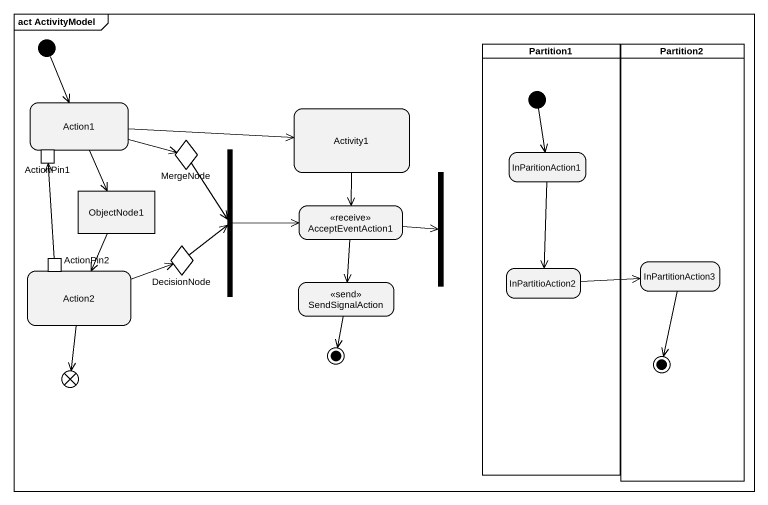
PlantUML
@startuml
mainframe act ActivityModel
hide empty description
state Partition1 <<partition>> {
  state InParitionAction1
  state InPartitioAction2
  [*] --> InParitionAction1
}
state Partition2 <<partition>> {
  state InPartitionAction3
  InPartitionAction3 --> [*]
}
state Action1 {
  state ActionPin1 <<inputPin>>
}
state Activity1
state MergeNode <<choice>>
state fork1 <<join>>
state fork2 <<join>>
state ObjectNode1 <<object>>
state AcceptEventAction1 <<receive>>
state DecisionNode <<choice>>
state Action2 {
  state ActionPin2 <<outputPin>>
}
state SendSignalAction <<send>>
state flowfinal1 <<end>>
[*] --> Action1
Action1 -right-> Activity1
Action1 -right-> MergeNode
Action1 --> ObjectNode1
Activity1 --> AcceptEventAction1
MergeNode --> fork1
fork1 -right-> AcceptEventAction1
InParitionAction1 --> InPartitioAction2
ObjectNode1 --> Action2
AcceptEventAction1 -right-> fork2
AcceptEventAction1 --> SendSignalAction
ActionPin2 -up-> ActionPin1
DecisionNode -up-> fork1
Action2 -right-> DecisionNode
Action2 --> flowfinal1
InPartitioAction2 -right-> InPartitionAction3
SendSignalAction --> [*]
@enduml
